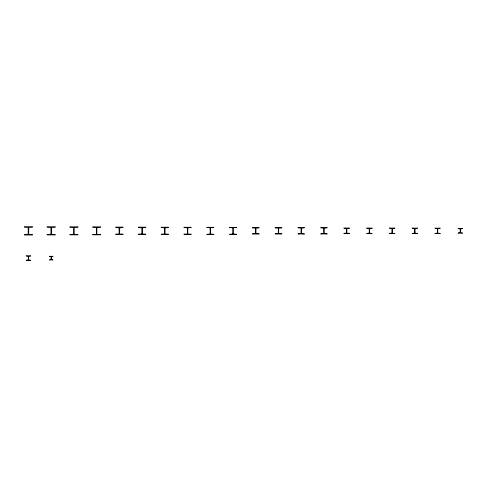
<?xml version="1.0" encoding="UTF-8"?>
<svg xmlns="http://www.w3.org/2000/svg" width="487" height="487" viewBox="0 0 487 487"><rect width="100%" height="100%" fill="white"/><g stroke="black" fill="none" stroke-linecap="round" stroke-linejoin="round"><path stroke-width="0.73" d="M28.209 233.949L27.777 234.472L24.35 234.484L24.35 235.002L32.58 235.002L32.58 234.484L29.19 234.478L28.721 233.949L28.776 227.49L32.58 227.192L32.58 226.68L24.35 226.68L24.35 227.192L28.155 227.49L28.209 233.949M50.965 233.943L50.532 234.466L47.105 234.478L47.105 234.929L55.287 234.929L55.287 234.478L51.853 234.466L51.421 233.943L51.494 227.472L55.287 227.204L55.287 226.747L47.105 226.747L47.105 227.204L50.898 227.472L50.965 233.943M73.726 233.93L73.294 234.454L69.854 234.466L69.854 234.862L77.993 234.862L77.993 234.466L74.517 234.448L74.121 233.93L74.194 227.478L77.993 227.21L77.993 226.814L69.854 226.814L69.854 227.21L73.653 227.478L73.726 233.93M96.481 233.943L96.049 234.466L92.609 234.478L92.609 234.819L100.699 234.819L100.699 234.478L97.254 234.466L96.822 233.943L96.895 227.472L100.699 227.204L100.699 226.863L92.609 226.863L92.609 227.204L96.414 227.472L96.481 233.943M119.126 233.541L118.658 234.07L115.681 234.077L115.681 234.588L123.089 234.588L123.089 234.077L120.106 234.07L119.638 233.541L119.711 227.873L123.089 227.606L123.089 227.088L115.681 227.088L115.681 227.606L119.053 227.873L119.126 233.541M141.887 233.553L141.419 234.083L138.454 234.089L138.454 234.545L145.771 234.545L145.771 234.089L142.77 234.077L142.338 233.553L142.411 227.855L145.771 227.587L145.771 227.137L138.454 227.137L138.454 227.587L141.814 227.855L141.887 233.553M164.643 233.541L164.247 234.058L161.209 234.077L161.209 234.478L168.478 234.478L168.478 234.077L165.44 234.058L165.044 233.541L165.117 227.867L168.478 227.599L168.478 227.204L161.209 227.204L161.209 227.599L164.569 227.867L164.643 233.541M187.404 233.553L186.971 234.077L183.958 234.089L183.958 234.43L191.19 234.43L191.19 234.089L188.14 234.07L187.745 233.553L187.818 227.855L191.19 227.587L191.19 227.246L183.958 227.246L183.958 227.587L187.331 227.855L187.404 233.553M210.159 233.541L209.727 234.07L206.713 234.363L213.896 234.363L210.877 234.07L210.445 233.541L210.518 227.867L213.896 227.313L206.713 227.313L210.092 227.867L210.159 233.541M232.908 233.535L232.476 234.064L229.462 234.32L236.603 234.32L233.553 234.052L233.157 233.535L233.23 227.873L236.603 227.362L229.462 227.362L232.841 227.873L232.908 233.535M414.754 232.975L412.124 233.547L417.621 233.547L415.015 233.115L414.991 228.701L417.621 228.135L412.124 228.135L414.711 228.537L414.754 232.975M28.368 259.808L26.17 260.32L30.76 260.32L28.556 259.808L28.605 256.253L30.76 255.912L26.17 255.912L28.319 256.253L28.368 259.808M51.092 259.425L49.339 259.936L53.046 259.936L51.293 259.425L51.342 256.643L53.046 256.29L49.339 256.29L51.044 256.643L51.092 259.425M255.578 233.383L252.376 233.699L252.376 234.064L259.151 234.064L259.151 233.699L255.943 233.383L255.992 228.123L259.151 227.977L259.151 227.612L252.376 227.612L252.376 227.977L255.529 228.123L255.578 233.383M278.333 233.395L275.131 233.699L275.131 234.022L281.857 234.022L281.857 233.699L278.655 233.395L278.698 228.123L281.857 227.977L281.857 227.66L275.131 227.66L275.131 227.977L278.284 228.123L278.333 233.395M301.082 233.383L297.88 233.979L304.564 233.979L301.41 233.547L301.362 228.3L304.564 227.703L297.88 227.703L301.033 228.129L301.082 233.383M323.837 233.389L320.635 233.93L327.27 233.93L324.068 233.389L324.117 228.123L327.27 227.746L320.635 227.746L323.788 228.123L323.837 233.389M369.256 233.005L366.614 233.638L372.208 233.638L369.566 233.005L369.596 228.537L372.208 228.354L372.208 228.044L366.614 228.044L366.614 228.354L369.225 228.537L369.256 233.005M392.005 232.993L389.369 233.59L394.914 233.59L392.327 233.163L392.279 228.683L394.914 228.086L389.369 228.086L391.974 228.549L392.005 232.993M437.503 233.005L434.873 233.523L440.327 233.523L437.703 233.005L437.734 228.537L440.327 228.16L434.873 228.16L437.472 228.537L437.503 233.005M460.203 232.543L458.011 233.109L462.65 233.109L460.507 232.707L460.459 229.14L462.65 228.567L458.011 228.567L460.172 229L460.203 232.543M346.519 233.06L343.889 233.328L343.889 233.657L349.477 233.657L349.477 233.328L346.866 233.163L346.847 228.622L349.477 228.348L349.477 228.019L343.889 228.019L343.889 228.348L346.482 228.482L346.519 233.06"/></g></svg>
